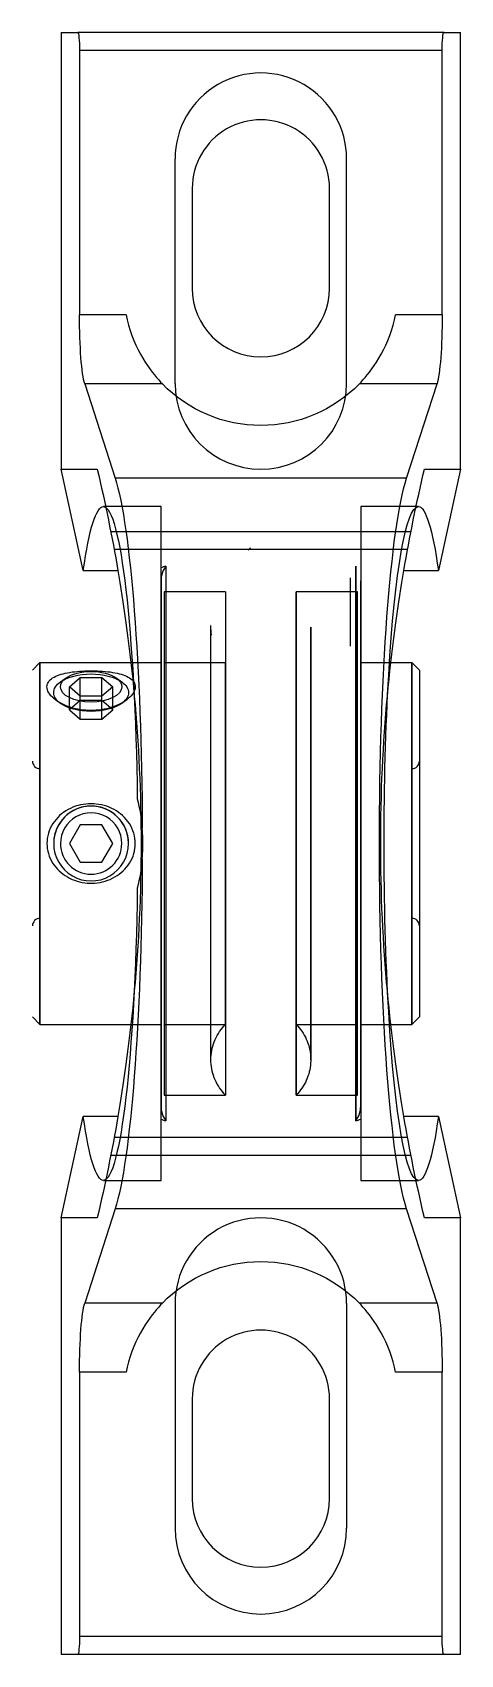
# Model space of a CAD drawing. Header units: millimetres. Extents: x -29 to 3384, y -388 to 1226.
# Drawn here: x 1375.5 to 1409.8, y 152.2 to 282.2 of the extents above; entities that cross this region are included whole.
import ezdxf

# ---------------------------------------------------------------- set-up
doc = ezdxf.new("R2010")
doc.units = ezdxf.units.MM
doc.layers.add('HIDDEN', color=7, linetype='Continuous')
doc.layers.add('THICK', color=7, linetype='Continuous')

msp = doc.modelspace()

# ---------------------------------------------------------------- linework, layer by layer
at = {"layer": 'HIDDEN'}
for p, q in [((1386.89204, 272.0788), (1386.89204, 272.0788)), ((1386.89204, 254.0788), (1386.89204, 272.0788)), ((1400.64204, 272.0788), (1400.64204, 272.0788)), ((1400.64204, 254.0788), (1400.64204, 272.0788)), ((1388.26704, 269.7038), (1388.26704, 269.7038)), ((1399.26704, 269.7038), (1399.26704, 269.7038)), ((1388.26704, 261.7038), (1388.26704, 261.7038)), ((1399.26704, 261.7038), (1399.26704, 261.7038)), ((1386.89204, 254.0788), (1386.89204, 254.0788)), ((1400.64204, 254.0788), (1400.64204, 254.0788)), ((1377.76704, 247.2038), (1380.65814, 247.2038)), ((1406.87593, 247.2038), (1409.76704, 247.2038)), ((1385.76704, 244.2038), (1381.14907, 244.2038)), ((1385.76704, 190.2038), (1385.76704, 244.2038)), ((1406.385, 244.2038), (1401.76704, 244.2038)), ((1401.76704, 244.2038), (1401.76704, 190.2038)), ((1381.74054, 242.2038), (1405.79353, 242.2038)), ((1405.51792, 240.7538), (1382.01616, 240.7538)), ((1386.15781, 239.43777), (1386.15781, 194.96982)), ((1386.15781, 239.43777), (1386.15781, 194.96982)), ((1401.37627, 239.43777), (1401.37627, 194.96982)), ((1401.37627, 194.96982), (1401.37627, 239.43777)), ((1385.76704, 238.25018), (1385.76704, 217.2038)), ((1400.94284, 233.02717), (1400.94284, 238.50115)), ((1401.76704, 217.2038), (1401.76704, 238.25018)), ((1390.93861, 237.36065), (1386.01704, 237.36065)), ((1386.01704, 237.36065), (1386.01704, 197.04694)), ((1390.93861, 237.36065), (1390.93861, 197.04694)), ((1390.93861, 237.36065), (1390.93861, 197.04694)), ((1396.59546, 197.04694), (1396.59546, 237.36065)), ((1401.51704, 237.36065), (1396.59546, 237.36065)), ((1396.59546, 237.36065), (1396.59546, 197.04694)), ((1401.51704, 197.04694), (1401.51704, 237.36065)), ((1389.74161, 234.72988), (1389.73481, 234.73826)), ((1389.76304, 234.6322), (1389.76526, 234.64161)), ((1389.76546, 234.67756), (1389.76348, 234.68635)), ((1389.76526, 234.64161), (1389.76659, 234.65094)), ((1389.76664, 234.66881), (1389.76546, 234.67756)), ((1389.76659, 234.65094), (1389.76704, 234.66015)), ((1389.76704, 234.66015), (1389.76664, 234.66881)), ((1389.76704, 199.87537), (1389.76704, 234.53223)), ((1389.76704, 199.87537), (1389.76704, 234.53223)), ((1389.76804, 234.44247), (1389.76804, 234.62198)), ((1389.7761, 234.26315), (1389.76804, 234.44247)), ((1389.79219, 234.08437), (1389.7761, 234.26315)), ((1389.81628, 233.90649), (1389.79219, 234.08437)), ((1397.76704, 234.53223), (1397.76704, 199.87537)), ((1397.76704, 199.87537), (1397.76704, 234.53223)), ((1376.06704, 217.2038), (1376.06704, 231.7038)), ((1383.35585, 231.7038), (1383.42756, 231.04998)), ((1383.46226, 231.7038), (1385.76704, 231.7038)), ((1386.01704, 231.7038), (1390.93861, 231.7038)), ((1390.93861, 217.2038), (1390.93861, 231.7038)), ((1390.93861, 231.7038), (1390.93861, 217.2038)), ((1396.59546, 217.2038), (1396.59546, 231.7038)), ((1396.59546, 231.7038), (1396.59546, 217.2038)), ((1401.76704, 231.7038), (1404.07181, 231.7038)), ((1404.10652, 231.04998), (1404.17822, 231.7038)), ((1405.86704, 217.2038), (1405.86704, 231.7038)), ((1376.69079, 230.05299), (1376.74189, 230.14489)), ((1376.74189, 230.14489), (1376.80749, 230.23304)), ((1376.80749, 230.23304), (1376.88705, 230.31697)), ((1376.88705, 230.31697), (1376.98001, 230.39623)), ((1376.98001, 230.39623), (1377.08561, 230.4706)), ((1377.08561, 230.4706), (1377.20272, 230.5399)), ((1377.20272, 230.5399), (1377.33021, 230.60396)), ((1377.33021, 230.60396), (1377.46675, 230.66268)), ((1377.46675, 230.66268), (1377.61071, 230.7161)), ((1377.61071, 230.7161), (1377.76042, 230.76428)), ((1377.71755, 230.15846), (1378.15948, 230.47095)), ((1377.76042, 230.76428), (1377.91828, 230.80838)), ((1377.91828, 230.80838), (1378.08606, 230.84906)), ((1378.08606, 230.84906), (1378.26281, 230.88609)), ((1378.26281, 230.88609), (1378.44759, 230.9193)), ((1378.43499, 229.76117), (1379.30101, 230.51117)), ((1378.44759, 230.9193), (1378.63922, 230.94863)), ((1378.63922, 230.94863), (1378.8365, 230.97406)), ((1378.8365, 230.97406), (1379.03822, 230.99556)), ((1379.03822, 230.99556), (1379.24316, 231.01321)), ((1379.24316, 231.01321), (1379.44991, 231.02709)), ((1379.30101, 228.67086), (1379.30101, 230.51117)), ((1379.30101, 230.51117), (1381.03306, 230.51117)), ((1379.44991, 231.02709), (1379.65707, 231.03727)), ((1379.65707, 231.03727), (1379.86316, 231.04389)), ((1379.86316, 231.04389), (1380.0667, 231.04712)), ((1380.0667, 231.04712), (1380.26737, 231.04712)), ((1380.26737, 231.04712), (1380.47091, 231.04389)), ((1380.47091, 231.04389), (1380.677, 231.03727)), ((1380.677, 231.03727), (1380.88416, 231.02709)), ((1380.88416, 231.02709), (1381.09091, 231.01321)), ((1381.03306, 228.67086), (1381.03306, 230.51117)), ((1381.03306, 230.51117), (1381.89909, 229.76117)), ((1381.09091, 231.01321), (1381.29585, 230.99556)), ((1381.29585, 230.99556), (1381.49758, 230.97406)), ((1381.49758, 230.97406), (1381.69485, 230.94863)), ((1381.69485, 230.94863), (1381.88648, 230.9193)), ((1381.88648, 230.9193), (1382.07126, 230.88609)), ((1382.07126, 230.88609), (1382.24802, 230.84906)), ((1382.1746, 230.47095), (1382.61653, 230.15846)), ((1382.24802, 230.84906), (1382.41579, 230.80838)), ((1382.41579, 230.80838), (1382.57365, 230.76428)), ((1382.57365, 230.76428), (1382.72336, 230.7161)), ((1382.72336, 230.7161), (1382.86732, 230.66268)), ((1382.86732, 230.66268), (1383.00386, 230.60396)), ((1383.00386, 230.60396), (1383.13136, 230.5399)), ((1383.13136, 230.5399), (1383.24847, 230.4706)), ((1383.24847, 230.4706), (1383.35406, 230.39623)), ((1383.35406, 230.39623), (1383.44702, 230.31697)), ((1383.42756, 231.04998), (1383.49727, 230.38295)), ((1383.44702, 230.31697), (1383.52658, 230.23304)), ((1383.49727, 230.38295), (1383.5647, 229.70354)), ((1383.52658, 230.23304), (1383.59218, 230.14489)), ((1383.59218, 230.14489), (1383.64328, 230.05299)), ((1403.96937, 229.70354), (1404.0368, 230.38295)), ((1404.0368, 230.38295), (1404.10652, 231.04998)), ((1376.62579, 229.76117), (1376.63293, 229.86036)), ((1376.63461, 229.64806), (1376.62579, 229.76117)), ((1376.63293, 229.86036), (1376.65453, 229.9579)), ((1376.66129, 229.5311), (1376.63461, 229.64806)), ((1376.65453, 229.9579), (1376.69079, 230.05299)), ((1376.70613, 229.41138), (1376.66129, 229.5311)), ((1376.76921, 229.29003), (1376.70613, 229.41138)), ((1376.84988, 229.16829), (1376.76921, 229.29003)), ((1376.9474, 229.04741), (1376.84988, 229.16829)), ((1377.06087, 228.92853), (1376.9474, 229.04741)), ((1377.18888, 228.81282), (1377.06087, 228.92853)), ((1377.32985, 228.70147), (1377.18888, 228.81282)), ((1378.43499, 227.92086), (1378.43499, 229.76117)), ((1379.30101, 229.01117), (1378.43499, 229.76117)), ((1379.30101, 227.17086), (1379.30101, 229.01117)), ((1381.03306, 229.01117), (1379.30101, 229.01117)), ((1381.89909, 229.76117), (1381.03306, 229.01117)), ((1381.03306, 227.17086), (1381.03306, 229.01117)), ((1381.89909, 227.92086), (1381.89909, 229.76117)), ((1383.1452, 228.81282), (1383.00423, 228.70147)), ((1383.2732, 228.92853), (1383.1452, 228.81282)), ((1383.38668, 229.04741), (1383.2732, 228.92853)), ((1383.48419, 229.16829), (1383.38668, 229.04741)), ((1383.56486, 229.29003), (1383.48419, 229.16829)), ((1383.5647, 229.70354), (1383.62958, 229.01264)), ((1383.62794, 229.41138), (1383.56486, 229.29003)), ((1383.67278, 229.5311), (1383.62794, 229.41138)), ((1383.62958, 229.01264), (1383.69164, 228.31123)), ((1383.64328, 230.05299), (1383.67955, 229.9579)), ((1383.69946, 229.64806), (1383.67278, 229.5311)), ((1383.67955, 229.9579), (1383.70114, 229.86036)), ((1383.70829, 229.76117), (1383.69946, 229.64806)), ((1383.70114, 229.86036), (1383.70829, 229.76117)), ((1403.84243, 228.31123), (1403.9045, 229.01264)), ((1403.9045, 229.01264), (1403.96937, 229.70354)), ((1377.48198, 228.59562), (1377.32985, 228.70147)), ((1377.71755, 228.42641), (1377.3854, 228.66127)), ((1377.63077, 228.50339), (1377.48198, 228.59562)), ((1377.7856, 228.4173), (1377.63077, 228.50339)), ((1377.94976, 228.33551), (1377.7856, 228.4173)), ((1378.12421, 228.25786), (1377.94976, 228.33551)), ((1378.30794, 228.18532), (1378.12421, 228.25786)), ((1378.49985, 228.11877), (1378.30794, 228.18532)), ((1379.30101, 228.67086), (1378.43499, 227.92086)), ((1378.43499, 227.92086), (1379.30101, 227.17086)), ((1378.69866, 228.05888), (1378.49985, 228.11877)), ((1378.90303, 228.00629), (1378.69866, 228.05888)), ((1379.11171, 227.96151), (1378.90303, 228.00629)), ((1379.32325, 227.92481), (1379.11171, 227.96151)), ((1381.03306, 228.67086), (1379.30101, 228.67086)), ((1379.53612, 227.8964), (1379.32325, 227.92481)), ((1379.7488, 227.87642), (1379.53612, 227.8964)), ((1379.95965, 227.86464), (1379.7488, 227.87642)), ((1380.16704, 227.86078), (1379.95965, 227.86464)), ((1380.37443, 227.86464), (1380.16704, 227.86078)), ((1380.58528, 227.87642), (1380.37443, 227.86464)), ((1380.79795, 227.8964), (1380.58528, 227.87642)), ((1381.01083, 227.92481), (1380.79795, 227.8964)), ((1381.22236, 227.96151), (1381.01083, 227.92481)), ((1381.89909, 227.92086), (1381.03306, 228.67086)), ((1381.03306, 227.17086), (1381.89909, 227.92086)), ((1381.43104, 228.00629), (1381.22236, 227.96151)), ((1381.63541, 228.05888), (1381.43104, 228.00629)), ((1381.83422, 228.11877), (1381.63541, 228.05888)), ((1382.02613, 228.18532), (1381.83422, 228.11877)), ((1382.20986, 228.25786), (1382.02613, 228.18532)), ((1382.38431, 228.33551), (1382.20986, 228.25786)), ((1382.54847, 228.4173), (1382.38431, 228.33551)), ((1382.7033, 228.50339), (1382.54847, 228.4173)), ((1382.94867, 228.66127), (1382.61653, 228.42641)), ((1382.85209, 228.59562), (1382.7033, 228.50339)), ((1383.00423, 228.70147), (1382.85209, 228.59562)), ((1383.69164, 228.31123), (1383.75065, 227.60026)), ((1383.75065, 227.60026), (1383.80638, 226.88054)), ((1403.72769, 226.88054), (1403.78342, 227.60026)), ((1403.78342, 227.60026), (1403.84243, 228.31123)), ((1379.30101, 227.17086), (1381.03306, 227.17086)), ((1383.80638, 226.88054), (1383.85864, 226.15291)), ((1403.67544, 226.15291), (1403.72769, 226.88054)), ((1383.85864, 226.15291), (1383.90724, 225.41841)), ((1383.90724, 225.41841), (1383.95199, 224.67809)), ((1403.58208, 224.67809), (1403.62684, 225.41841)), ((1403.62684, 225.41841), (1403.67544, 226.15291)), ((1383.95199, 224.67809), (1383.99275, 223.93305)), ((1383.99275, 223.93305), (1384.02939, 223.18442)), ((1403.50468, 223.18442), (1403.54133, 223.93305)), ((1403.54133, 223.93305), (1403.58208, 224.67809)), ((1376.06704, 217.2038), (1376.06704, 223.2038)), ((1376.06704, 223.2038), (1376.06704, 217.2038)), ((1384.02939, 223.18442), (1384.06181, 222.43332)), ((1384.06181, 222.43332), (1384.08991, 221.68088)), ((1403.44416, 221.68088), (1403.47226, 222.43332)), ((1403.47226, 222.43332), (1403.50468, 223.18442)), ((1405.86704, 217.2038), (1405.86704, 223.2038)), ((1405.86704, 223.2038), (1405.86704, 217.2038)), ((1384.08991, 221.68088), (1384.11366, 220.92824)), ((1403.42041, 220.92824), (1403.44416, 221.68088)), ((1384.11366, 220.92824), (1384.13304, 220.17659)), ((1384.13304, 220.17659), (1384.14802, 219.42712)), ((1403.38605, 219.42712), (1403.40103, 220.17659)), ((1403.40103, 220.17659), (1403.42041, 220.92824)), ((1379.30101, 218.7038), (1379.30101, 218.7038)), ((1381.03306, 218.7038), (1381.03306, 218.7038)), ((1384.14802, 219.42712), (1384.15863, 218.68102)), ((1384.15863, 218.68102), (1384.16495, 217.93951)), ((1403.36913, 217.93951), (1403.37544, 218.68102)), ((1403.37544, 218.68102), (1403.38605, 219.42712)), ((1376.06704, 217.2038), (1376.06704, 211.2038)), ((1376.06704, 211.2038), (1376.06704, 217.2038)), ((1376.06704, 202.7038), (1376.06704, 217.2038)), ((1378.43499, 217.2038), (1378.43499, 217.2038)), ((1381.89909, 217.2038), (1381.89909, 217.2038)), ((1384.16495, 217.93951), (1384.16704, 217.2038)), ((1384.16704, 217.2038), (1384.16495, 216.46809)), ((1385.76704, 217.2038), (1385.76704, 196.15742)), ((1390.93861, 217.2038), (1390.93861, 202.7038)), ((1390.93861, 202.7038), (1390.93861, 217.2038)), ((1396.59546, 202.7038), (1396.59546, 217.2038)), ((1396.59546, 217.2038), (1396.59546, 202.7038)), ((1401.76704, 196.15742), (1401.76704, 217.2038)), ((1403.36704, 217.2038), (1403.36913, 217.93951)), ((1403.36913, 216.46809), (1403.36704, 217.2038)), ((1405.86704, 211.2038), (1405.86704, 217.2038)), ((1405.86704, 217.2038), (1405.86704, 211.2038)), ((1405.86704, 202.7038), (1405.86704, 217.2038)), ((1384.16495, 216.46809), (1384.15863, 215.72658)), ((1403.37544, 215.72658), (1403.36913, 216.46809)), ((1379.30101, 215.7038), (1379.30101, 215.7038)), ((1381.03306, 215.7038), (1381.03306, 215.7038)), ((1384.14802, 214.98048), (1384.13304, 214.231)), ((1384.15863, 215.72658), (1384.14802, 214.98048)), ((1403.38605, 214.98048), (1403.37544, 215.72658)), ((1403.40103, 214.231), (1403.38605, 214.98048)), ((1384.11366, 213.47936), (1384.08991, 212.72672)), ((1384.13304, 214.231), (1384.11366, 213.47936)), ((1403.42041, 213.47936), (1403.40103, 214.231)), ((1403.44416, 212.72672), (1403.42041, 213.47936)), ((1384.06181, 211.97427), (1384.02939, 211.22318)), ((1384.08991, 212.72672), (1384.06181, 211.97427)), ((1403.47226, 211.97427), (1403.44416, 212.72672)), ((1403.50468, 211.22318), (1403.47226, 211.97427)), ((1384.02939, 211.22318), (1383.99275, 210.47454)), ((1403.54133, 210.47454), (1403.50468, 211.22318)), ((1383.95199, 209.72951), (1383.90724, 208.98919)), ((1383.99275, 210.47454), (1383.95199, 209.72951)), ((1403.58208, 209.72951), (1403.54133, 210.47454)), ((1403.62684, 208.98919), (1403.58208, 209.72951)), ((1383.85864, 208.25469), (1383.80638, 207.52705)), ((1383.90724, 208.98919), (1383.85864, 208.25469)), ((1403.67544, 208.25469), (1403.62684, 208.98919)), ((1403.72769, 207.52705), (1403.67544, 208.25469)), ((1383.75065, 206.80734), (1383.69164, 206.09637)), ((1383.80638, 207.52705), (1383.75065, 206.80734)), ((1403.78342, 206.80734), (1403.72769, 207.52705)), ((1403.84243, 206.09637), (1403.78342, 206.80734)), ((1383.69164, 206.09637), (1383.62958, 205.39495)), ((1403.9045, 205.39495), (1403.84243, 206.09637)), ((1383.5647, 204.70406), (1383.49727, 204.02465)), ((1383.62958, 205.39495), (1383.5647, 204.70406)), ((1403.96937, 204.70406), (1403.9045, 205.39495)), ((1404.0368, 204.02465), (1403.96937, 204.70406)), ((1383.42756, 203.35761), (1383.35585, 202.7038)), ((1383.49727, 204.02465), (1383.42756, 203.35761)), ((1404.10652, 203.35761), (1404.0368, 204.02465)), ((1404.17822, 202.7038), (1404.10652, 203.35761)), ((1383.46226, 202.7038), (1385.76704, 202.7038)), ((1386.01704, 202.7038), (1390.93861, 202.7038)), ((1390.10786, 201.49106), (1390.18638, 201.65832)), ((1390.18638, 201.65832), (1390.27255, 201.82179)), ((1390.27255, 201.82179), (1390.36617, 201.9811)), ((1390.36617, 201.9811), (1390.46705, 202.13592)), ((1390.46705, 202.13592), (1390.57497, 202.28591)), ((1390.57497, 202.28591), (1390.6897, 202.43076)), ((1390.6897, 202.43076), (1390.811, 202.57015)), ((1390.811, 202.57015), (1390.93861, 202.7038)), ((1396.59546, 202.7038), (1396.71951, 202.57405)), ((1396.59546, 202.7038), (1401.51704, 202.7038)), ((1396.71951, 202.57405), (1396.83762, 202.43887)), ((1396.83762, 202.43887), (1396.94953, 202.29853)), ((1396.94953, 202.29853), (1397.05504, 202.15331)), ((1397.05504, 202.15331), (1397.15393, 202.0035)), ((1397.15393, 202.0035), (1397.246, 201.84941)), ((1397.246, 201.84941), (1397.33106, 201.69133)), ((1397.33106, 201.69133), (1397.40895, 201.52961)), ((1397.40895, 201.52961), (1397.4795, 201.36455)), ((1401.76704, 202.7038), (1404.07181, 202.7038)), ((1389.7713, 200.06011), (1389.7841, 200.24444)), ((1389.7841, 200.24444), (1389.80539, 200.428)), ((1389.80539, 200.428), (1389.83514, 200.61037)), ((1389.83514, 200.61037), (1389.87328, 200.79117)), ((1389.87328, 200.79117), (1389.91973, 200.97002)), ((1389.91973, 200.97002), (1389.97439, 201.14654)), ((1389.97439, 201.14654), (1390.03715, 201.32034)), ((1390.03715, 201.32034), (1390.10786, 201.49106)), ((1397.4795, 201.36455), (1397.54257, 201.19649)), ((1397.54257, 201.19649), (1397.59804, 201.02577)), ((1397.59804, 201.02577), (1397.64579, 200.85273)), ((1397.64579, 200.85273), (1397.68574, 200.67773)), ((1397.68574, 200.67773), (1397.71779, 200.50111)), ((1397.71779, 200.50111), (1397.74189, 200.32323)), ((1397.74189, 200.32323), (1397.75798, 200.14445)), ((1389.76704, 199.87537), (1389.7713, 200.06011)), ((1389.7713, 199.69064), (1389.76704, 199.87537)), ((1389.7841, 199.5063), (1389.7713, 199.69064)), ((1389.80539, 199.32275), (1389.7841, 199.5063)), ((1389.83514, 199.14037), (1389.80539, 199.32275)), ((1389.87328, 198.95957), (1389.83514, 199.14037)), ((1389.91973, 198.78072), (1389.87328, 198.95957)), ((1397.68574, 199.07301), (1397.64579, 198.89801)), ((1397.71779, 199.24963), (1397.68574, 199.07301)), ((1397.74189, 199.42751), (1397.71779, 199.24963)), ((1397.75798, 199.6063), (1397.74189, 199.42751)), ((1397.75798, 200.14445), (1397.76603, 199.96512)), ((1397.76603, 199.78562), (1397.75798, 199.6063)), ((1397.76603, 199.96512), (1397.76603, 199.78562)), ((1389.97439, 198.60421), (1389.91973, 198.78072)), ((1390.03715, 198.43041), (1389.97439, 198.60421)), ((1390.10786, 198.25969), (1390.03715, 198.43041)), ((1390.18638, 198.09242), (1390.10786, 198.25969)), ((1390.27255, 197.92895), (1390.18638, 198.09242)), ((1390.36617, 197.76964), (1390.27255, 197.92895)), ((1390.46705, 197.61483), (1390.36617, 197.76964)), ((1390.57497, 197.46483), (1390.46705, 197.61483)), ((1397.15393, 197.74724), (1397.05504, 197.59743)), ((1397.246, 197.90134), (1397.15393, 197.74724)), ((1397.33106, 198.05941), (1397.246, 197.90134)), ((1397.40895, 198.22114), (1397.33106, 198.05941)), ((1397.4795, 198.3862), (1397.40895, 198.22114)), ((1397.54257, 198.55426), (1397.4795, 198.3862)), ((1397.59804, 198.72497), (1397.54257, 198.55426)), ((1397.64579, 198.89801), (1397.59804, 198.72497)), ((1386.01704, 197.04694), (1390.93861, 197.04694)), ((1390.6897, 197.31999), (1390.57497, 197.46483)), ((1390.811, 197.18059), (1390.6897, 197.31999)), ((1390.93861, 197.04694), (1390.811, 197.18059)), ((1396.71951, 197.17669), (1396.59546, 197.04694)), ((1396.59546, 197.04694), (1401.51704, 197.04694)), ((1396.83762, 197.31187), (1396.71951, 197.17669)), ((1396.94953, 197.45221), (1396.83762, 197.31187)), ((1397.05504, 197.59743), (1396.94953, 197.45221)), ((1405.51792, 193.6538), (1382.01616, 193.6538)), ((1405.79353, 192.2038), (1381.74054, 192.2038)), ((1381.14907, 190.2038), (1385.76704, 190.2038)), ((1401.76704, 190.2038), (1406.385, 190.2038)), ((1380.65814, 187.2038), (1377.76704, 187.2038)), ((1409.76704, 187.2038), (1406.87593, 187.2038)), ((1386.89204, 180.3288), (1386.89204, 180.3288)), ((1386.89204, 180.3288), (1386.89204, 162.3288)), ((1400.64204, 180.3288), (1400.64204, 180.3288)), ((1400.64204, 180.3288), (1400.64204, 162.3288)), ((1388.26704, 172.7038), (1388.26704, 172.7038)), ((1399.26704, 172.7038), (1399.26704, 172.7038)), ((1388.26704, 164.7038), (1388.26704, 164.7038)), ((1399.26704, 164.7038), (1399.26704, 164.7038)), ((1386.89204, 162.3288), (1386.89204, 162.3288)), ((1400.64204, 162.3288), (1400.64204, 162.3288))]:
    msp.add_line(p, q, dxfattribs=at)
for centre, radius, start, end in [((1393.76704, 272.0788), 6.875, 359.9999802, 180), ((1393.76704, 254.0788), 6.875, 180, 359.9999802), ((1393.76704, 217.2038), 23.5, 108.8927291, 109.9027964), ((1387.76704, 238.25018), 2, 143.5730623, 180), ((1376.06704, 223.8038), 0.6, 180, 269.999924), ((1405.86704, 223.8038), 0.6, 269.9999813, 0.0000198), ((1380.16704, 217.2038), 3, 359.9999802, 180), ((1380.16704, 217.2038), 2.45875, 359.9999802, 180), ((1380.16704, 217.2038), 3, 180, 0.0000198), ((1380.16704, 217.2038), 2.45875, 180, 359.9999802), ((1376.06704, 210.6038), 0.6, 90.000076, 180), ((1405.86704, 210.6038), 0.6, 359.9999802, 90.0000187), ((1387.76704, 196.15742), 2, 180, 216.4269377), ((1393.76704, 217.2038), 23.5, 250.0972036, 251.1072709), ((1393.76704, 217.2038), 23.5, 288.8926916, 289.9028162), ((1399.76704, 196.15742), 2, 323.5730248, 0.0000374), ((1393.76704, 180.3288), 6.875, 359.9999802, 180), ((1393.76704, 162.3288), 6.875, 180, 359.9999802)]:
    msp.add_arc(centre, radius, start, end, dxfattribs=at)
at = {"layer": 'HIDDEN', "extrusion": (0, 0, -1)}
for centre, major_axis, ratio, start_param, end_param in [((1254.16704, 217.2038), (-130, 0), 1, 2.908724475, 2.972558085), ((1533.36704, 217.2038), (130, 0), 1, -2.972558085, -2.908724475), ((1380.16704, 229.29243), (3, 0), 0.5, 3.141592654, 3.757088752), ((1380.16704, 229.76117), (-2.45875, 0), 0.5, 0, 0.615496098), ((1380.16704, 229.29243), (3, 0), 0.5, -2.526096556, -0.615496098), ((1380.16704, 229.76117), (-2.45875, 0), 0.5, 0.615496098, 2.526096556), ((1380.16704, 229.76117), (-2.45875, 0), 0.5, 2.526096556, 3.141592654), ((1380.16704, 229.29243), (3, 0), 0.5, -0.615496098, 0), ((1380.16704, 229.29243), (3, 0), 0.5, 2.526096556, 3.141592654), ((1380.16704, 229.76117), (-2.45875, 0), 0.5, 3.141592654, 6.283185307), ((1380.16704, 229.29243), (3, 0), 0.5, 0, 0.615496098), ((1380.16704, 229.29243), (3, 0), 0.5, 0.615496098, 2.526096556), ((1254.16704, 217.2038), (0, 130), 1, 1.739830895, 1.803664505), ((1533.36704, 217.2038), (0, -130), 1, 1.337928149, 1.401761758)]:
    msp.add_ellipse(centre, major_axis=major_axis, ratio=ratio, start_param=start_param, end_param=end_param, dxfattribs=at)
at = {"layer": 'THICK'}
for p, q in [((1377.76704, 282.2038), (1377.76704, 247.2038)), ((1377.76704, 282.2038), (1379.09243, 282.2038)), ((1408.44165, 282.2038), (1379.09243, 282.2038)), ((1408.44165, 282.2038), (1409.76704, 282.2038)), ((1409.76704, 247.2038), (1409.76704, 282.2038)), ((1379.23969, 280.7538), (1379.23969, 259.574)), ((1408.29438, 280.7538), (1379.23969, 280.7538)), ((1408.29438, 259.574), (1408.29438, 280.7538)), ((1388.26704, 269.7038), (1388.26704, 261.7038)), ((1399.26704, 261.7038), (1399.26704, 269.7038)), ((1382.97519, 259.574), (1379.23969, 259.574)), ((1382.97519, 259.574), (1383.06567, 259.15837)), ((1383.06567, 259.15837), (1383.1733, 258.74216)), ((1383.1733, 258.74216), (1383.29746, 258.32918)), ((1404.2366, 258.32918), (1404.36078, 258.74216)), ((1404.36078, 258.74216), (1404.4684, 259.15837)), ((1404.4684, 259.15837), (1404.55888, 259.574)), ((1408.29438, 259.574), (1404.55888, 259.574)), ((1383.29746, 258.32918), (1383.43726, 257.92304)), ((1383.43726, 257.92304), (1383.59096, 257.5269)), ((1383.59096, 257.5269), (1383.7567, 257.14385)), ((1403.77737, 257.14385), (1403.94312, 257.5269)), ((1403.94312, 257.5269), (1404.09681, 257.92304)), ((1404.09681, 257.92304), (1404.2366, 258.32918)), ((1383.7567, 257.14385), (1383.93245, 256.77636)), ((1383.93245, 256.77636), (1384.11557, 256.42661)), ((1384.11557, 256.42661), (1384.30334, 256.09679)), ((1403.23073, 256.09679), (1403.4185, 256.42661)), ((1403.4185, 256.42661), (1403.60162, 256.77636)), ((1403.60162, 256.77636), (1403.77737, 257.14385)), ((1384.30334, 256.09679), (1384.49281, 255.78874)), ((1384.49281, 255.78874), (1384.68081, 255.50378)), ((1384.68081, 255.50378), (1384.86631, 255.24028)), ((1384.86631, 255.24028), (1385.05336, 254.99035)), ((1385.05336, 254.99035), (1385.23851, 254.75656)), ((1402.29557, 254.75656), (1402.48071, 254.99035)), ((1402.48071, 254.99035), (1402.66776, 255.24028)), ((1402.66776, 255.24028), (1402.85326, 255.50378)), ((1402.85326, 255.50378), (1403.04126, 255.78874)), ((1403.04126, 255.78874), (1403.23073, 256.09679)), ((1385.87378, 254.04244), (1379.65162, 254.04244)), ((1379.65162, 254.04244), (1382.08666, 246.48291)), ((1385.23851, 254.75656), (1385.41758, 254.54238)), ((1385.41758, 254.54238), (1385.58612, 254.35043)), ((1385.58612, 254.35043), (1385.73961, 254.18313)), ((1385.73961, 254.18313), (1385.87378, 254.04244)), ((1401.6603, 254.04244), (1401.79446, 254.18313)), ((1407.88245, 254.04244), (1401.6603, 254.04244)), ((1401.79446, 254.18313), (1401.94796, 254.35043)), ((1401.94796, 254.35043), (1402.11649, 254.54238)), ((1402.11649, 254.54238), (1402.29557, 254.75656)), ((1405.44741, 246.48291), (1407.88245, 254.04244)), ((1379.54097, 239.0738), (1377.76704, 247.2038)), ((1409.76704, 247.2038), (1407.99311, 239.0738)), ((1405.44741, 246.48291), (1382.08666, 246.48291)), ((1392.92707, 240.86528), (1392.74165, 240.72388)), ((1379.54097, 239.0738), (1382.31423, 239.0738)), ((1382.31423, 239.0738), (1382.3943, 238.5993)), ((1382.3943, 238.5993), (1382.47508, 238.10944)), ((1382.47508, 238.10944), (1382.5562, 237.6053)), ((1404.97787, 237.6053), (1405.05899, 238.10944)), ((1405.05899, 238.10944), (1405.13977, 238.5993)), ((1405.13977, 238.5993), (1405.21984, 239.0738)), ((1405.21984, 239.0738), (1407.99311, 239.0738)), ((1382.5562, 237.6053), (1382.63731, 237.08816)), ((1382.63731, 237.08816), (1382.71805, 236.55935)), ((1404.81603, 236.55935), (1404.89676, 237.08816)), ((1404.89676, 237.08816), (1404.97787, 237.6053)), ((1382.71805, 236.55935), (1382.79829, 236.01873)), ((1382.79829, 236.01873), (1382.87893, 235.45887)), ((1382.87893, 235.45887), (1382.95984, 234.87902)), ((1404.57423, 234.87902), (1404.65514, 235.45887)), ((1404.65514, 235.45887), (1404.73579, 236.01873)), ((1404.73579, 236.01873), (1404.81603, 236.55935)), ((1382.95984, 234.87902), (1383.04066, 234.27981)), ((1383.04066, 234.27981), (1383.12102, 233.66188)), ((1404.41305, 233.66188), (1404.49342, 234.27981)), ((1404.49342, 234.27981), (1404.57423, 234.87902)), ((1383.12102, 233.66188), (1383.20058, 233.02604)), ((1383.20058, 233.02604), (1383.27898, 232.37307)), ((1404.2551, 232.37307), (1404.33349, 233.02604)), ((1404.33349, 233.02604), (1404.41305, 233.66188)), ((1375.46704, 231.1038), (1376.06704, 231.7038)), ((1376.06704, 231.7038), (1376.06704, 217.2038)), ((1376.06704, 231.7038), (1383.46226, 231.7038)), ((1383.27898, 232.37307), (1383.35585, 231.7038)), ((1404.07181, 231.7038), (1405.86704, 231.7038)), ((1404.17822, 231.7038), (1404.2551, 232.37307)), ((1405.86704, 231.7038), (1405.86704, 217.2038)), ((1405.86704, 231.7038), (1406.46704, 231.1038)), ((1406.46704, 231.1038), (1406.46704, 217.2038)), ((1378.13818, 219.81234), (1377.9643, 219.69523)), ((1378.32112, 219.92048), (1378.13818, 219.81234)), ((1378.51204, 220.01867), (1378.32112, 219.92048)), ((1378.70966, 220.10621), (1378.51204, 220.01867)), ((1378.91269, 220.18247), (1378.70966, 220.10621)), ((1379.11989, 220.24695), (1378.91269, 220.18247)), ((1379.32986, 220.29949), (1379.11989, 220.24695)), ((1379.5411, 220.33997), (1379.32986, 220.29949)), ((1379.7521, 220.36837), (1379.5411, 220.33997)), ((1379.96127, 220.38507), (1379.7521, 220.36837)), ((1380.16704, 220.39053), (1379.96127, 220.38507)), ((1380.3728, 220.38507), (1380.16704, 220.39053)), ((1380.58198, 220.36837), (1380.3728, 220.38507)), ((1380.79298, 220.33997), (1380.58198, 220.36837)), ((1381.00422, 220.29949), (1380.79298, 220.33997)), ((1381.21418, 220.24695), (1381.00422, 220.29949)), ((1381.42139, 220.18247), (1381.21418, 220.24695)), ((1381.62442, 220.10621), (1381.42139, 220.18247)), ((1381.82204, 220.01867), (1381.62442, 220.10621)), ((1382.01295, 219.92048), (1381.82204, 220.01867)), ((1382.19589, 219.81234), (1382.01295, 219.92048)), ((1382.36977, 219.69523), (1382.19589, 219.81234)), ((1376.89751, 218.42402), (1376.81483, 218.22741)), ((1376.99406, 218.61449), (1376.89751, 218.42402)), ((1377.1036, 218.79776), (1376.99406, 218.61449)), ((1377.22493, 218.97271), (1377.1036, 218.79776)), ((1377.35684, 219.13821), (1377.22493, 218.97271)), ((1377.49785, 219.29338), (1377.35684, 219.13821)), ((1377.64617, 219.43753), (1377.49785, 219.29338)), ((1377.80046, 219.57034), (1377.64617, 219.43753)), ((1377.9643, 219.69523), (1377.80046, 219.57034)), ((1379.30101, 218.7038), (1378.43499, 217.2038)), ((1381.03306, 218.7038), (1379.30101, 218.7038)), ((1381.89909, 217.2038), (1381.03306, 218.7038)), ((1382.53361, 219.57034), (1382.36977, 219.69523)), ((1382.6879, 219.43753), (1382.53361, 219.57034)), ((1382.83623, 219.29338), (1382.6879, 219.43753)), ((1382.97723, 219.13821), (1382.83623, 219.29338)), ((1383.10914, 218.97271), (1382.97723, 219.13821)), ((1383.23047, 218.79776), (1383.10914, 218.97271)), ((1383.34001, 218.61449), (1383.23047, 218.79776)), ((1383.43657, 218.42402), (1383.34001, 218.61449)), ((1383.51925, 218.22741), (1383.43657, 218.42402)), ((1384.28046, 218.22986), (1384.26426, 218.43673)), ((1376.06704, 217.2038), (1376.06704, 202.7038)), ((1376.63322, 217.40867), (1376.62579, 217.2038)), ((1376.62579, 217.2038), (1376.63293, 217.00297)), ((1376.65569, 217.61512), (1376.63322, 217.40867)), ((1376.69344, 217.82147), (1376.65569, 217.61512)), ((1376.74661, 218.02608), (1376.69344, 217.82147)), ((1376.81483, 218.22741), (1376.74661, 218.02608)), ((1378.43499, 217.2038), (1379.30101, 215.7038)), ((1381.03306, 215.7038), (1381.89909, 217.2038)), ((1383.58746, 218.02608), (1383.51925, 218.22741)), ((1383.64063, 217.82147), (1383.58746, 218.02608)), ((1383.67838, 217.61512), (1383.64063, 217.82147)), ((1383.70085, 217.40867), (1383.67838, 217.61512)), ((1383.70829, 217.2038), (1383.70085, 217.40867)), ((1383.70114, 217.00297), (1383.70829, 217.2038)), ((1384.29367, 218.02342), (1384.28046, 218.22986)), ((1384.30404, 217.81752), (1384.29367, 218.02342)), ((1384.31128, 217.61222), (1384.30404, 217.81752)), ((1384.31558, 217.40761), (1384.31128, 217.61222)), ((1384.31704, 217.2038), (1384.31558, 217.40761)), ((1384.31558, 216.99998), (1384.31704, 217.2038)), ((1405.86704, 217.2038), (1405.86704, 202.7038)), ((1406.46704, 217.2038), (1406.46704, 203.3038)), ((1376.63293, 217.00297), (1376.65453, 216.80059)), ((1376.65453, 216.80059), (1376.69079, 216.59823)), ((1376.69079, 216.59823), (1376.74189, 216.39747)), ((1376.74189, 216.39747), (1376.80749, 216.19974)), ((1376.80749, 216.19974), (1376.88705, 216.00642)), ((1376.88705, 216.00642), (1376.98001, 215.81885)), ((1376.98001, 215.81885), (1377.08561, 215.63807)), ((1383.24847, 215.63807), (1383.35406, 215.81885)), ((1383.35406, 215.81885), (1383.44702, 216.00642)), ((1383.44702, 216.00642), (1383.52658, 216.19974)), ((1383.52658, 216.19974), (1383.59218, 216.39747)), ((1383.59218, 216.39747), (1383.64328, 216.59823)), ((1383.64328, 216.59823), (1383.67955, 216.80059)), ((1383.67955, 216.80059), (1383.70114, 217.00297)), ((1384.26452, 215.97084), (1384.28046, 216.17774)), ((1384.28046, 216.17774), (1384.29385, 216.38416)), ((1384.29385, 216.38416), (1384.30404, 216.59008)), ((1384.30404, 216.59008), (1384.31128, 216.79538)), ((1384.31128, 216.79538), (1384.31558, 216.99998)), ((1377.08561, 215.63807), (1377.20272, 215.46511)), ((1377.20272, 215.46511), (1377.33021, 215.30104)), ((1377.33021, 215.30104), (1377.46675, 215.14677)), ((1377.46675, 215.14677), (1377.61071, 215.00296)), ((1377.61071, 215.00296), (1377.76042, 214.8702)), ((1377.76042, 214.8702), (1377.91828, 214.74593)), ((1377.91828, 214.74593), (1378.08606, 214.62883)), ((1378.08606, 214.62883), (1378.26281, 214.52001)), ((1378.26281, 214.52001), (1378.44759, 214.42051)), ((1379.30101, 215.7038), (1381.03306, 215.7038)), ((1381.88648, 214.42051), (1382.07126, 214.52001)), ((1382.07126, 214.52001), (1382.24802, 214.62883)), ((1382.24802, 214.62883), (1382.41579, 214.74593)), ((1382.41579, 214.74593), (1382.57365, 214.8702)), ((1382.57365, 214.8702), (1382.72336, 215.00296)), ((1382.72336, 215.00296), (1382.86732, 215.14677)), ((1382.86732, 215.14677), (1383.00386, 215.30104)), ((1383.00386, 215.30104), (1383.13136, 215.46511)), ((1383.13136, 215.46511), (1383.24847, 215.63807)), ((1378.44759, 214.42051), (1378.63922, 214.33103)), ((1378.63922, 214.33103), (1378.8365, 214.25218)), ((1378.8365, 214.25218), (1379.03822, 214.18452)), ((1379.03822, 214.18452), (1379.24316, 214.12829)), ((1379.24316, 214.12829), (1379.44991, 214.0836)), ((1379.44991, 214.0836), (1379.65707, 214.05056)), ((1379.65707, 214.05056), (1379.86316, 214.02896)), ((1379.86316, 214.02896), (1380.0667, 214.01837)), ((1380.0667, 214.01837), (1380.26737, 214.01837)), ((1380.26737, 214.01837), (1380.47091, 214.02896)), ((1380.47091, 214.02896), (1380.677, 214.05056)), ((1380.677, 214.05056), (1380.88416, 214.0836)), ((1380.88416, 214.0836), (1381.09091, 214.12829)), ((1381.09091, 214.12829), (1381.29585, 214.18452)), ((1381.29585, 214.18452), (1381.49758, 214.25218)), ((1381.49758, 214.25218), (1381.69485, 214.33103)), ((1381.69485, 214.33103), (1381.88648, 214.42051)), ((1375.46704, 203.3038), (1376.06704, 202.7038)), ((1405.86704, 202.7038), (1406.46704, 203.3038)), ((1376.06704, 202.7038), (1383.46226, 202.7038)), ((1383.27898, 202.03453), (1383.20058, 201.38156)), ((1383.35585, 202.7038), (1383.27898, 202.03453)), ((1404.07181, 202.7038), (1405.86704, 202.7038)), ((1404.2551, 202.03453), (1404.17822, 202.7038)), ((1404.33349, 201.38156), (1404.2551, 202.03453)), ((1383.12102, 200.74571), (1383.04066, 200.12779)), ((1383.20058, 201.38156), (1383.12102, 200.74571)), ((1404.41305, 200.74571), (1404.33349, 201.38156)), ((1404.49342, 200.12779), (1404.41305, 200.74571)), ((1382.87893, 198.94873), (1382.79829, 198.38887)), ((1382.95984, 199.52857), (1382.87893, 198.94873)), ((1383.04066, 200.12779), (1382.95984, 199.52857)), ((1404.57423, 199.52857), (1404.49342, 200.12779)), ((1404.65514, 198.94873), (1404.57423, 199.52857)), ((1404.73579, 198.38887), (1404.65514, 198.94873)), ((1382.71805, 197.84825), (1382.63731, 197.31944)), ((1382.79829, 198.38887), (1382.71805, 197.84825)), ((1404.81603, 197.84825), (1404.73579, 198.38887)), ((1404.89676, 197.31944), (1404.81603, 197.84825)), ((1382.5562, 196.8023), (1382.47508, 196.29816)), ((1382.63731, 197.31944), (1382.5562, 196.8023)), ((1404.97787, 196.8023), (1404.89676, 197.31944)), ((1405.05899, 196.29816), (1404.97787, 196.8023)), ((1377.76704, 187.2038), (1379.54097, 195.3338)), ((1382.31423, 195.3338), (1379.54097, 195.3338)), ((1382.3943, 195.80829), (1382.31423, 195.3338)), ((1382.47508, 196.29816), (1382.3943, 195.80829)), ((1405.13977, 195.80829), (1405.05899, 196.29816)), ((1405.21984, 195.3338), (1405.13977, 195.80829)), ((1407.99311, 195.3338), (1405.21984, 195.3338)), ((1407.99311, 195.3338), (1409.76704, 187.2038)), ((1377.76704, 187.2038), (1377.76704, 152.2038)), ((1382.08666, 187.92469), (1379.65162, 180.36516)), ((1405.44741, 187.92469), (1382.08666, 187.92469)), ((1407.88245, 180.36516), (1405.44741, 187.92469)), ((1409.76704, 152.2038), (1409.76704, 187.2038)), ((1385.87378, 180.36516), (1379.65162, 180.36516)), ((1385.05336, 179.41725), (1384.86631, 179.16732)), ((1385.23851, 179.65104), (1385.05336, 179.41725)), ((1385.41758, 179.86522), (1385.23851, 179.65104)), ((1385.58612, 180.05717), (1385.41758, 179.86522)), ((1385.73961, 180.22447), (1385.58612, 180.05717)), ((1385.87378, 180.36516), (1385.73961, 180.22447)), ((1401.79446, 180.22447), (1401.6603, 180.36516)), ((1407.88245, 180.36516), (1401.6603, 180.36516)), ((1401.94796, 180.05717), (1401.79446, 180.22447)), ((1402.11649, 179.86526), (1401.94796, 180.05717)), ((1402.29557, 179.65104), (1402.11649, 179.86526)), ((1402.48071, 179.41725), (1402.29557, 179.65104)), ((1402.66776, 179.16732), (1402.48071, 179.41725)), ((1384.30334, 178.31081), (1384.11557, 177.98099)), ((1384.49281, 178.61886), (1384.30334, 178.31081)), ((1384.68081, 178.90382), (1384.49281, 178.61886)), ((1384.86631, 179.16732), (1384.68081, 178.90382)), ((1402.85326, 178.90382), (1402.66776, 179.16732)), ((1403.04126, 178.61886), (1402.85326, 178.90382)), ((1403.23073, 178.31081), (1403.04126, 178.61886)), ((1403.4185, 177.98099), (1403.23073, 178.31081)), ((1383.59096, 176.88069), (1383.43726, 176.48456)), ((1383.75671, 177.26374), (1383.59096, 176.88069)), ((1383.93245, 177.63124), (1383.75671, 177.26374)), ((1384.11557, 177.98099), (1383.93245, 177.63124)), ((1403.60162, 177.63124), (1403.4185, 177.98099)), ((1403.77737, 177.26374), (1403.60162, 177.63124)), ((1403.94312, 176.88069), (1403.77737, 177.26374)), ((1404.09681, 176.48456), (1403.94312, 176.88069)), ((1383.1733, 175.66544), (1383.06567, 175.24923)), ((1383.29746, 176.07842), (1383.1733, 175.66544)), ((1383.43726, 176.48456), (1383.29746, 176.07842)), ((1404.23661, 176.07842), (1404.09681, 176.48456)), ((1404.36078, 175.66544), (1404.23661, 176.07842)), ((1404.4684, 175.24923), (1404.36078, 175.66544)), ((1379.23969, 174.8336), (1379.23969, 153.6538)), ((1382.97519, 174.8336), (1379.23969, 174.8336)), ((1383.06567, 175.24923), (1382.97519, 174.8336)), ((1404.55888, 174.8336), (1404.4684, 175.24923)), ((1408.29438, 174.8336), (1404.55888, 174.8336)), ((1408.29438, 153.6538), (1408.29438, 174.8336)), ((1388.26704, 172.7038), (1388.26704, 164.7038)), ((1399.26704, 164.7038), (1399.26704, 172.7038)), ((1408.29438, 153.6538), (1379.23969, 153.6538)), ((1379.09243, 152.2038), (1377.76704, 152.2038)), ((1408.44165, 152.2038), (1379.09243, 152.2038)), ((1409.76704, 152.2038), (1408.44165, 152.2038))]:
    msp.add_line(p, q, dxfattribs=at)
for centre, radius, start, end in [((1393.76704, 269.7038), 5.5, 359.9999802, 180), ((1393.76704, 261.7038), 5.5, 180, 359.9999802), ((1380.16704, 217.2038), 3, 0.0000198, 180), ((1380.16704, 217.2038), 2.45875, 359.9999802, 180), ((1380.16704, 217.2038), 3, 180, 0.0000198), ((1380.16704, 217.2038), 2.45875, 180, 359.9999802), ((1393.76704, 172.7038), 5.5, 359.9999802, 180), ((1393.76704, 164.7038), 5.5, 180, 359.9999802)]:
    msp.add_arc(centre, radius, start, end, dxfattribs=at)
at = {"layer": 'THICK', "extrusion": (0, 0, -1)}
for centre, major_axis, ratio, start_param, end_param in [((1379.09243, 280.7538), (0, -1.45), 0.1015625, -3.141592654, -1.570796327), ((1408.44165, 280.7538), (0, 1.45), 0.1015625, -1.570796327, 0), ((1379.82876, 259.574), (0, 5.8), 0.1015625, -2.836160034, -1.570796327), ((1407.70532, 259.574), (0, -5.8), 0.1015625, -1.570796327, -0.305432619), ((1393.76704, 261.7038), (0, 11), 1, 2.341286928, 3.941898379), ((1381.14907, 217.2038), (0, -30.7), 0.1015625, -2.836160034, -1.610968744), ((1406.38501, 217.2038), (0, 30.7), 0.1015625, -2.836160034, -0.305432619), ((1381.14907, 217.2038), (0, 27), 0.1015625, -0.626644323, 0), ((1381.14907, 217.2038), (0, 27), 0.1015625, 0, 1.437641848), ((1406.38501, 217.2038), (0, -27), 0.1015625, 0, 3.141592654), ((1406.38501, 217.2038), (0, -27), 0.1015625, 3.141592654, 3.768236977), ((1369.81704, 217.2038), (-14.5, 0), 1, 2.891792009, 3.05645802), ((1381.14907, 217.2038), (0, -30.7), 0.1015625, -1.530623909, -0.305432619), ((1369.81704, 217.2038), (-14.5, 0), 1, -3.05645802, -2.891792009), ((1381.14907, 217.2038), (0, 27), 0.1015625, 1.703950806, 3.141592654), ((1381.14907, 217.2038), (0, 27), 0.1015625, 3.141592654, 3.768236977), ((1406.38501, 217.2038), (0, -27), 0.1015625, -0.626644323, 0), ((1393.76704, 172.7038), (0, -11), 1, 2.341286928, 3.941898379), ((1379.82876, 174.8336), (0, 5.8), 0.1015625, -1.570796327, -0.305432619), ((1407.70532, 174.8336), (0, -5.8), 0.1015625, -2.836160034, -1.570796327), ((1379.09243, 153.6538), (0, -1.45), 0.1015625, -1.570796327, 0), ((1408.44165, 153.6538), (0, 1.45), 0.1015625, -3.141592654, -1.570796327)]:
    msp.add_ellipse(centre, major_axis=major_axis, ratio=ratio, start_param=start_param, end_param=end_param, dxfattribs=at)

doc.saveas('drawing.dxf')
